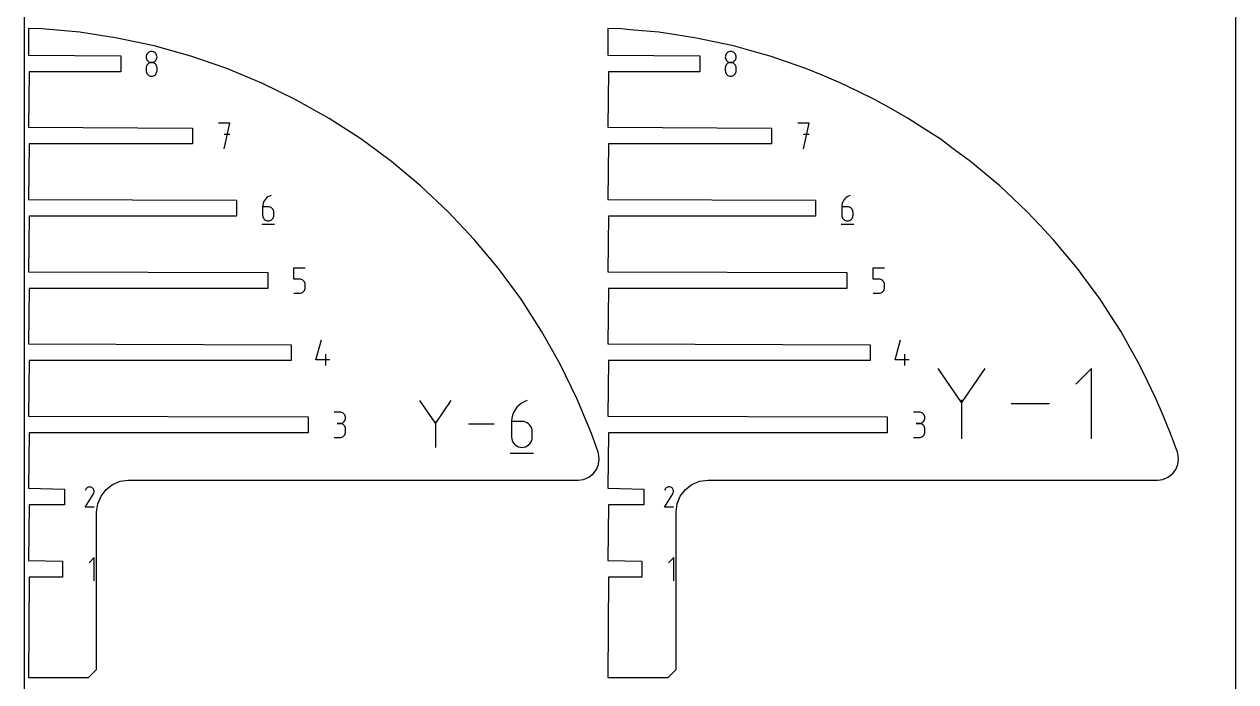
# Model space of a CAD drawing. Extents: x 0 to 457, y 0 to 812.
# Drawn here: x 0 to 457, y 268.9 to 516.8 of the extents above; entities that cross this region are included whole.
import ezdxf

# ---------------------------------------------------------------- set-up
doc = ezdxf.new("R2010")
doc.units = 0

msp = doc.modelspace()

# ---------------------------------------------------------------- linework, layer by layer
at = {"layer": 'annotation', "color": 1}
for p, q in [((45.986326, 504.866446), (45.953015, 504.496797)), ((45.953015, 504.496797), (45.953015, 504.496797)), ((45.953015, 504.496797), (45.986345, 504.125413)), ((46.082346, 505.214729), (45.986326, 504.866446)), ((45.986345, 504.125413), (46.082413, 503.775779)), ((46.235206, 505.535737), (46.082346, 505.214729)), ((46.082413, 503.775779), (46.235336, 503.453755)), ((46.439039, 505.823565), (46.235206, 505.535737)), ((46.235336, 503.453755), (46.439231, 503.165199)), ((46.687977, 506.072307), (46.439039, 505.823565)), ((46.439231, 503.165199), (46.688217, 502.91597)), ((46.97615, 506.276054), (46.687977, 506.072307)), ((46.688217, 502.91597), (46.976409, 502.711927)), ((47.29769, 506.428901), (46.97615, 506.276054)), ((46.976409, 502.711927), (47.297925, 502.558928)), ((47.646729, 506.524941), (47.29769, 506.428901)), ((48.0174, 506.558267), (47.646729, 506.524941)), ((48.38807, 506.524941), (48.0174, 506.558267)), ((48.0174, 506.558267), (48.0174, 506.558267)), ((48.737109, 506.428901), (48.38807, 506.524941)), ((48.736874, 502.558928), (49.058391, 502.711927)), ((49.05865, 506.276054), (48.737109, 506.428901)), ((49.058391, 502.711927), (49.346583, 502.91597)), ((49.346823, 506.072307), (49.05865, 506.276054)), ((49.346583, 502.91597), (49.595568, 503.165199)), ((49.59576, 505.823565), (49.346823, 506.072307)), ((49.595568, 503.165199), (49.799463, 503.453755)), ((49.799593, 505.535737), (49.59576, 505.823565)), ((49.799463, 503.453755), (49.952386, 503.775779)), ((49.952453, 505.214729), (49.799593, 505.535737)), ((49.952386, 503.775779), (50.048454, 504.125413)), ((50.048473, 504.866446), (49.952453, 505.214729)), ((50.048454, 504.125413), (50.081784, 504.496797)), ((50.081784, 504.496797), (50.048473, 504.866446)), ((50.081784, 504.496797), (50.081784, 504.496797)), ((264.475627, 504.865745), (264.442324, 504.496184)), ((264.442324, 504.496184), (264.442324, 504.496184)), ((264.442324, 504.496184), (264.475646, 504.124888)), ((264.571624, 505.213945), (264.475627, 504.865745)), ((264.475646, 504.124888), (264.571691, 503.775338)), ((264.724448, 505.534877), (264.571624, 505.213945)), ((264.571691, 503.775338), (264.724578, 503.45339)), ((264.928233, 505.822637), (264.724448, 505.534877)), ((264.724578, 503.45339), (264.928425, 503.164902)), ((265.177111, 506.071319), (264.928233, 505.822637)), ((264.928425, 503.164902), (265.177351, 502.915733)), ((265.465215, 506.275018), (265.177111, 506.071319)), ((265.177351, 502.915733), (265.465474, 502.711738)), ((265.786679, 506.427829), (265.465215, 506.275018)), ((265.465474, 502.711738), (265.786914, 502.558775)), ((266.135636, 506.523846), (265.786679, 506.427829)), ((266.506218, 506.557164), (266.135636, 506.523846)), ((266.8768, 506.523846), (266.506218, 506.557164)), ((266.506218, 506.557164), (266.506218, 506.557164)), ((267.225757, 506.427829), (266.8768, 506.523846)), ((267.225522, 502.558775), (267.546962, 502.711738)), ((267.547221, 506.275018), (267.225757, 506.427829)), ((267.546962, 502.711738), (267.835085, 502.915733)), ((267.835325, 506.071319), (267.547221, 506.275018)), ((267.835085, 502.915733), (268.084011, 503.164902)), ((268.084203, 505.822637), (267.835325, 506.071319)), ((268.084011, 503.164902), (268.287858, 503.45339)), ((268.287988, 505.534877), (268.084203, 505.822637)), ((268.287858, 503.45339), (268.440745, 503.775338)), ((268.440812, 505.213945), (268.287988, 505.534877)), ((268.440745, 503.775338), (268.53679, 504.124888)), ((268.536809, 504.865745), (268.440812, 505.213945)), ((268.53679, 504.124888), (268.570112, 504.496184)), ((268.570112, 504.496184), (268.536809, 504.865745)), ((268.570112, 504.496184), (268.570112, 504.496184)), ((45.986326, 500.733993), (45.953015, 500.362782)), ((45.953015, 500.362782), (45.953015, 499.33438)), ((45.953015, 499.33438), (45.953015, 499.33438)), ((45.953015, 499.33438), (45.986345, 498.963195)), ((46.082346, 501.083492), (45.986326, 500.733993)), ((45.986345, 498.963195), (46.082413, 498.614097)), ((46.235206, 501.405414), (46.082346, 501.083492)), ((46.082413, 498.614097), (46.235336, 498.292849)), ((46.439039, 501.693897), (46.235206, 501.405414)), ((46.235336, 498.292849), (46.439231, 498.005212)), ((46.687977, 501.943078), (46.439039, 501.693897)), ((46.97615, 502.147091), (46.687977, 501.943078)), ((47.29769, 502.300075), (46.97615, 502.147091)), ((47.646729, 502.396165), (47.29769, 502.300075)), ((47.297925, 502.558928), (47.646883, 502.462832)), ((48.0174, 502.429498), (47.646729, 502.396165)), ((47.646883, 502.462832), (48.0174, 502.429498)), ((48.0174, 502.429498), (48.387916, 502.462832)), ((48.38807, 502.396184), (48.0174, 502.429498)), ((48.0174, 502.429498), (48.0174, 502.429498)), ((48.0174, 502.429498), (48.0174, 502.429498)), ((48.387916, 502.462832), (48.736874, 502.558928)), ((48.737109, 502.300142), (48.38807, 502.396184)), ((49.05865, 502.147221), (48.737109, 502.300142)), ((49.346823, 501.94327), (49.05865, 502.147221)), ((49.59576, 501.694137), (49.346823, 501.94327)), ((49.595568, 498.005212), (49.799463, 498.292849)), ((49.799593, 501.405673), (49.59576, 501.694137)), ((49.799463, 498.292849), (49.952386, 498.614097)), ((49.952453, 501.083727), (49.799593, 501.405673)), ((49.952386, 498.614097), (50.048454, 498.963195)), ((50.048473, 500.734147), (49.952453, 501.083727)), ((50.048454, 498.963195), (50.081784, 499.33438)), ((50.081784, 500.362782), (50.048473, 500.734147)), ((50.081784, 499.33438), (50.081784, 500.362782)), ((50.081784, 500.362782), (50.081784, 500.362782)), ((264.475627, 500.734274), (264.442324, 500.363151)), ((264.442324, 500.363151), (264.442324, 499.334993)), ((264.442324, 499.334993), (264.442324, 499.334993)), ((264.442324, 499.334993), (264.475646, 498.963897)), ((264.571624, 501.08369), (264.475627, 500.734274)), ((264.475646, 498.963897), (264.571691, 498.614882)), ((264.724448, 501.405536), (264.571624, 501.08369)), ((264.571691, 498.614882), (264.724578, 498.29371)), ((264.928233, 501.69395), (264.724448, 501.405536)), ((264.724578, 498.29371), (264.928425, 498.006142)), ((265.177111, 501.943071), (264.928233, 501.69395)), ((265.465215, 502.147037), (265.177111, 501.943071)), ((265.786679, 502.299984), (265.465215, 502.147037)), ((266.135636, 502.396051), (265.786679, 502.299984)), ((265.786914, 502.558775), (266.135789, 502.462702)), ((266.506218, 502.429376), (266.135636, 502.396051)), ((266.135789, 502.462702), (266.506218, 502.429376)), ((266.506218, 502.429376), (266.876647, 502.462702)), ((266.8768, 502.39607), (266.506218, 502.429376)), ((266.506218, 502.429376), (266.506218, 502.429376)), ((266.506218, 502.429376), (266.506218, 502.429376)), ((266.876647, 502.462702), (267.225522, 502.558775)), ((267.225757, 502.300051), (266.8768, 502.39607)), ((267.547221, 502.147166), (267.225757, 502.300051)), ((267.835325, 501.943263), (267.547221, 502.147166)), ((268.084203, 501.69419), (267.835325, 501.943263)), ((268.084011, 498.006142), (268.287858, 498.29371)), ((268.287988, 501.405795), (268.084203, 501.69419)), ((268.287858, 498.29371), (268.440745, 498.614882)), ((268.440812, 501.083925), (268.287988, 501.405795)), ((268.440745, 498.614882), (268.53679, 498.963897)), ((268.536809, 500.734428), (268.440812, 501.083925)), ((268.53679, 498.963897), (268.570112, 499.334993)), ((268.570112, 500.363151), (268.536809, 500.734428)), ((268.570112, 499.334993), (268.570112, 500.363151)), ((268.570112, 500.363151), (268.570112, 500.363151)), ((46.439231, 498.005212), (46.688217, 497.756951)), ((46.688217, 497.756951), (46.976409, 497.553827)), ((46.976409, 497.553827), (47.297925, 497.401604)), ((47.297925, 497.401604), (47.646883, 497.306044)), ((47.646883, 497.306044), (48.0174, 497.27291)), ((48.0174, 497.27291), (48.387916, 497.306044)), ((48.0174, 497.27291), (48.0174, 497.27291)), ((48.387916, 497.306044), (48.736874, 497.401604)), ((48.736874, 497.401604), (49.058391, 497.553827)), ((49.058391, 497.553827), (49.346583, 497.756951)), ((49.346583, 497.756951), (49.595568, 498.005212)), ((264.928425, 498.006142), (265.177351, 497.75794)), ((265.177351, 497.75794), (265.465474, 497.554864)), ((265.465474, 497.554864), (265.786914, 497.402677)), ((265.786914, 497.402677), (266.135789, 497.30714)), ((266.135789, 497.30714), (266.506218, 497.274014)), ((266.506218, 497.274014), (266.876647, 497.30714)), ((266.506218, 497.274014), (266.506218, 497.274014)), ((266.876647, 497.30714), (267.225522, 497.402677)), ((267.225522, 497.402677), (267.546962, 497.554864)), ((267.546962, 497.554864), (267.835085, 497.75794)), ((267.835085, 497.75794), (268.084011, 498.006142)), ((77.55392, 479.499197), (73.284912, 479.499197)), ((75.419717, 469.899197), (77.55392, 479.499197)), ((296.0334, 479.499196), (291.764392, 479.499196)), ((293.899197, 469.899196), (296.0334, 479.499196)), ((77.55392, 475.224169), (75.419717, 475.224169)), ((296.0334, 475.224168), (293.899197, 475.224168)), ((89.954873, 448.650831), (89.90767, 448.001948)), ((89.90767, 448.001948), (89.90767, 444.811179)), ((92.039464, 448.001948), (89.90767, 448.001948)), ((90.092649, 449.274281), (89.954873, 448.650831)), ((90.315245, 449.864567), (90.092649, 449.274281)), ((90.616908, 450.41396), (90.315245, 449.864567)), ((90.991884, 450.914729), (90.616908, 450.41396)), ((91.434422, 451.359145), (90.991884, 450.914729)), ((91.938769, 451.739478), (91.434422, 451.359145)), ((92.499171, 452.047998), (91.938769, 451.739478)), ((92.422873, 447.967732), (92.039464, 448.001948)), ((92.783647, 447.869051), (92.422873, 447.967732)), ((93.109877, 452.276976), (92.499171, 452.047998)), ((93.115786, 447.711857), (92.783647, 447.869051)), ((93.109877, 452.276976), (93.109877, 452.276976)), ((308.426924, 448.65083), (308.37972, 448.001946)), ((308.37972, 448.001946), (308.37972, 444.811178)), ((310.511515, 448.001946), (308.37972, 448.001946)), ((308.5647, 449.27428), (308.426924, 448.65083)), ((308.787296, 449.864566), (308.5647, 449.27428)), ((309.088959, 450.413959), (308.787296, 449.864566)), ((309.463935, 450.914728), (309.088959, 450.413959)), ((309.906473, 451.359144), (309.463935, 450.914728)), ((310.41082, 451.739477), (309.906473, 451.359144)), ((310.971222, 452.047997), (310.41082, 451.739477)), ((310.894924, 447.96773), (310.511515, 448.001946)), ((311.255698, 447.86905), (310.894924, 447.96773)), ((311.581928, 452.276975), (310.971222, 452.047997)), ((311.587837, 447.711856), (311.255698, 447.86905)), ((311.581928, 452.276975), (311.581928, 452.276975)), ((89.90767, 444.811179), (89.90767, 444.811179)), ((89.90767, 444.811179), (89.942088, 444.427688)), ((89.942088, 444.427688), (90.041293, 444.066692)), ((90.041293, 444.066692), (90.199209, 443.734233)), ((90.199209, 443.734233), (90.409762, 443.436349)), ((90.409762, 443.436349), (90.666878, 443.179082)), ((93.413289, 447.502101), (93.115786, 447.711857)), ((93.670157, 447.245733), (93.413289, 447.502101)), ((93.413289, 443.179082), (93.670157, 443.436349)), ((93.880389, 446.948704), (93.670157, 447.245733)), ((93.670157, 443.436349), (93.880389, 443.734233)), ((94.037983, 446.616965), (93.880389, 446.948704)), ((93.880389, 443.734233), (94.037983, 444.066692)), ((94.13694, 446.256468), (94.037983, 446.616965)), ((94.037983, 444.066692), (94.13694, 444.427688)), ((94.171259, 445.873163), (94.13694, 446.256468)), ((94.13694, 444.427688), (94.171259, 444.811179)), ((94.171259, 444.811179), (94.171259, 445.873163)), ((94.171259, 445.873163), (94.171259, 445.873163)), ((308.37972, 444.811178), (308.37972, 444.811178)), ((308.37972, 444.811178), (308.414139, 444.427687)), ((308.414139, 444.427687), (308.513343, 444.066691)), ((308.513343, 444.066691), (308.67126, 443.734232)), ((308.67126, 443.734232), (308.881813, 443.436348)), ((308.881813, 443.436348), (309.138929, 443.179081)), ((311.88534, 447.5021), (311.587837, 447.711856)), ((312.142208, 447.245732), (311.88534, 447.5021)), ((311.88534, 443.179081), (312.142208, 443.436348)), ((312.35244, 446.948703), (312.142208, 447.245732)), ((312.142208, 443.436348), (312.35244, 443.734232)), ((312.510034, 446.616964), (312.35244, 446.948703)), ((312.35244, 443.734232), (312.510034, 444.066691)), ((312.608991, 446.256467), (312.510034, 446.616964)), ((312.510034, 444.066691), (312.608991, 444.427687)), ((312.64331, 445.873162), (312.608991, 446.256467)), ((312.608991, 444.427687), (312.64331, 444.811178)), ((312.64331, 444.811178), (312.64331, 445.873162)), ((312.64331, 445.873162), (312.64331, 445.873162)), ((89.640668, 441.476976), (94.440668, 441.476976)), ((90.666878, 443.179082), (90.964481, 442.968471)), ((90.964481, 442.968471), (91.296496, 442.810556)), ((91.296496, 442.810556), (91.656849, 442.711377)), ((91.656849, 442.711377), (92.039464, 442.676976)), ((92.039464, 442.676976), (92.422873, 442.711377)), ((92.039464, 442.676976), (92.039464, 442.676976)), ((92.422873, 442.711377), (92.783647, 442.810556)), ((92.783647, 442.810556), (93.115786, 442.968471)), ((93.115786, 442.968471), (93.413289, 443.179082)), ((308.112719, 441.476975), (312.912719, 441.476975)), ((309.138929, 443.179081), (309.436532, 442.96847)), ((309.436532, 442.96847), (309.768547, 442.810555)), ((309.768547, 442.810555), (310.1289, 442.711376)), ((310.1289, 442.711376), (310.511515, 442.676975)), ((310.511515, 442.676975), (310.894924, 442.711376)), ((310.511515, 442.676975), (310.511515, 442.676975)), ((310.894924, 442.711376), (311.255698, 442.810555)), ((311.255698, 442.810555), (311.587837, 442.96847)), ((311.587837, 442.96847), (311.88534, 443.179081)), ((101.752779, 420.779726), (101.752779, 425.054754)), ((101.752779, 425.054754), (106.016368, 425.054754)), ((320.219523, 420.779725), (320.219523, 425.054753)), ((320.219523, 425.054753), (324.483112, 425.054753)), ((103.884573, 420.779726), (101.752779, 420.779726)), ((104.267348, 420.74551), (103.884573, 420.779726)), ((104.627785, 420.64683), (104.267348, 420.74551)), ((104.959825, 420.489636), (104.627785, 420.64683)), ((105.257407, 420.27988), (104.959825, 420.489636)), ((322.351318, 420.779725), (320.219523, 420.779725)), ((322.734092, 420.745509), (322.351318, 420.779725)), ((323.094529, 420.646829), (322.734092, 420.745509)), ((323.426569, 420.489635), (323.094529, 420.646829)), ((323.724152, 420.279878), (323.426569, 420.489635)), ((104.959557, 415.746249), (105.25716, 415.956861)), ((105.25716, 415.956861), (105.514275, 416.214128)), ((105.514473, 420.023511), (105.257407, 420.27988)), ((105.514275, 416.214128), (105.724829, 416.512012)), ((105.724962, 419.726483), (105.514473, 420.023511)), ((105.724829, 416.512012), (105.882745, 416.844471)), ((105.882815, 419.394744), (105.724962, 419.726483)), ((105.882745, 416.844471), (105.98195, 417.205466)), ((105.98197, 419.034247), (105.882815, 419.394744)), ((105.98195, 417.205466), (106.016368, 417.588957)), ((106.016368, 418.650942), (105.98197, 419.034247)), ((106.016368, 417.588957), (106.016368, 418.650942)), ((106.016368, 418.650942), (106.016368, 418.650942)), ((323.426301, 415.746248), (323.723904, 415.956859)), ((323.723904, 415.956859), (323.98102, 416.214127)), ((323.981218, 420.02351), (323.724152, 420.279878)), ((323.98102, 416.214127), (324.191573, 416.51201)), ((324.191707, 419.726481), (323.981218, 420.02351)), ((324.191573, 416.51201), (324.349489, 416.84447)), ((324.349559, 419.394743), (324.191707, 419.726481)), ((324.349489, 416.84447), (324.448694, 417.205465)), ((324.448714, 419.034246), (324.349559, 419.394743)), ((324.448694, 417.205465), (324.483112, 417.588956)), ((324.483112, 418.65094), (324.448714, 419.034246)), ((324.483112, 417.588956), (324.483112, 418.65094)), ((324.483112, 418.65094), (324.483112, 418.65094)), ((101.752779, 415.454754), (103.884573, 415.454754)), ((103.884573, 415.454754), (104.267189, 415.489156)), ((103.884573, 415.454754), (103.884573, 415.454754)), ((104.267189, 415.489156), (104.627542, 415.588334)), ((104.627542, 415.588334), (104.959557, 415.746249)), ((320.219523, 415.454753), (322.351318, 415.454753)), ((322.351318, 415.454753), (322.733933, 415.489155)), ((322.351318, 415.454753), (322.351318, 415.454753)), ((322.733933, 415.489155), (323.094286, 415.588333)), ((323.094286, 415.588333), (323.426301, 415.746248)), ((110.001428, 390.366736), (112.130213, 397.832533)), ((328.464237, 390.366735), (330.593022, 397.832532)), ((115.331818, 390.366736), (110.001428, 390.366736)), ((113.734026, 388.232533), (113.734026, 392.496123)), ((333.794627, 390.366735), (328.464237, 390.366735)), ((332.196835, 388.232532), (332.196835, 392.496122)), ((353.573532, 374.238879), (344.756621, 386.989337)), ((362.388786, 386.989337), (353.573532, 374.238879)), ((402.543942, 386.988508), (396.667659, 381.110567)), ((402.543942, 360.556007), (402.543942, 386.988508)), ((155.09993, 366.435094), (149.221986, 374.935404)), ((160.976769, 374.935404), (155.09993, 366.435094)), ((189.706754, 374.934851), (188.585748, 374.514542)), ((189.706754, 374.934851), (189.706754, 374.934851)), ((353.573532, 375.26495), (353.573532, 360.555178)), ((119.09891, 370.599174), (116.967116, 370.599174)), ((119.482319, 370.56476), (119.09891, 370.599174)), ((119.843093, 370.465584), (119.482319, 370.56476)), ((120.175232, 370.307746), (119.843093, 370.465584)), ((120.472736, 370.097345), (120.175232, 370.307746)), ((184.576952, 370.506655), (184.168358, 369.423131)), ((185.130681, 371.515115), (184.576952, 370.506655)), ((185.818985, 372.434323), (185.130681, 371.515115)), ((186.631304, 373.250089), (185.818985, 372.434323)), ((187.557078, 373.948225), (186.631304, 373.250089)), ((188.585748, 374.514542), (187.557078, 373.948225)), ((337.558841, 370.599173), (335.427046, 370.599173)), ((337.942249, 370.564759), (337.558841, 370.599173)), ((338.303023, 370.465583), (337.942249, 370.564759)), ((338.635162, 370.307745), (338.303023, 370.465583)), ((338.932666, 370.097344), (338.635162, 370.307745)), ((386.757128, 373.772257), (372.304289, 373.772257)), ((119.09891, 366.335584), (118.031508, 366.335584)), ((118.031508, 366.335584), (119.09891, 366.335584)), ((119.09891, 366.335584), (119.482319, 366.370007)), ((119.482319, 366.30117), (119.09891, 366.335584)), ((119.09891, 366.335584), (119.09891, 366.335584)), ((119.482319, 366.370007), (119.843093, 366.46924)), ((119.843093, 366.201995), (119.482319, 366.30117)), ((119.843093, 366.46924), (120.175232, 366.627235)), ((120.175232, 366.044156), (119.843093, 366.201995)), ((120.175232, 366.627235), (120.472736, 366.837942)), ((120.472736, 365.833756), (120.175232, 366.044156)), ((120.729603, 369.840482), (120.472736, 370.097345)), ((120.472736, 366.837942), (120.729603, 367.095309)), ((120.729603, 365.576892), (120.472736, 365.833756)), ((120.939835, 369.543255), (120.729603, 369.840482)), ((120.729603, 367.095309), (120.939835, 367.393288)), ((121.097429, 369.211764), (120.939835, 369.543255)), ((120.939835, 367.393288), (121.097429, 367.725827)), ((121.196386, 368.852109), (121.097429, 369.211764)), ((121.097429, 367.725827), (121.196386, 368.086878)), ((121.230705, 368.470389), (121.196386, 368.852109)), ((121.196386, 368.086878), (121.230705, 368.470389)), ((121.230705, 368.470389), (121.230705, 368.470389)), ((155.09993, 367.119142), (155.09993, 357.312623)), ((177.222339, 366.124013), (167.587108, 366.124013)), ((183.915457, 368.278732), (183.82881, 367.087647)), ((183.82881, 367.087647), (183.82881, 361.230699)), ((187.741914, 367.087647), (183.82881, 367.087647)), ((184.168358, 369.423131), (183.915457, 368.278732)), ((188.445695, 367.02484), (187.741914, 367.087647)), ((189.107929, 366.843704), (188.445695, 367.02484)), ((189.7176, 366.55516), (189.107929, 366.843704)), ((190.263696, 366.170133), (189.7176, 366.55516)), ((190.7352, 365.699546), (190.263696, 366.170133)), ((191.121099, 365.154322), (190.7352, 365.699546)), ((337.558841, 366.335583), (336.491438, 366.335583)), ((336.491438, 366.335583), (337.558841, 366.335583)), ((337.558841, 366.335583), (337.942249, 366.370006)), ((337.942249, 366.301169), (337.558841, 366.335583)), ((337.558841, 366.335583), (337.558841, 366.335583)), ((337.942249, 366.370006), (338.303023, 366.469239)), ((338.303023, 366.201993), (337.942249, 366.301169)), ((338.303023, 366.469239), (338.635162, 366.627234)), ((338.635162, 366.044155), (338.303023, 366.201993)), ((338.635162, 366.627234), (338.932666, 366.837941)), ((338.932666, 365.833755), (338.635162, 366.044155)), ((339.189534, 369.840481), (338.932666, 370.097344)), ((338.932666, 366.837941), (339.189534, 367.095308)), ((339.189534, 365.576891), (338.932666, 365.833755)), ((339.399765, 369.543254), (339.189534, 369.840481)), ((339.189534, 367.095308), (339.399765, 367.393286)), ((339.55736, 369.211763), (339.399765, 369.543254)), ((339.399765, 367.393286), (339.55736, 367.725826)), ((339.656317, 368.852108), (339.55736, 369.211763)), ((339.55736, 367.725826), (339.656317, 368.086877)), ((339.690636, 368.470388), (339.656317, 368.852108)), ((339.656317, 368.086877), (339.690636, 368.470388)), ((339.690636, 368.470388), (339.690636, 368.470388)), ((119.09891, 361.010613), (119.482319, 361.045007)), ((119.482319, 361.045007), (119.843093, 361.144133)), ((119.843093, 361.144133), (120.175232, 361.301907)), ((120.175232, 361.301907), (120.472736, 361.512243)), ((120.472736, 361.512243), (120.729603, 361.769057)), ((120.939835, 365.279665), (120.729603, 365.576892)), ((120.729603, 361.769057), (120.939835, 362.066264)), ((121.097429, 364.948174), (120.939835, 365.279665)), ((120.939835, 362.066264), (121.097429, 362.39778)), ((121.196386, 364.588519), (121.097429, 364.948174)), ((121.097429, 362.39778), (121.196386, 362.757519)), ((121.230705, 364.2068), (121.196386, 364.588519)), ((121.196386, 362.757519), (121.230705, 363.139397)), ((121.230705, 363.139397), (121.230705, 364.2068)), ((121.230705, 364.2068), (121.230705, 364.2068)), ((183.82881, 361.230699), (183.82881, 361.230699)), ((183.82881, 361.230699), (183.891988, 360.526767)), ((191.410378, 364.545386), (191.121099, 365.154322)), ((191.592022, 363.88366), (191.410378, 364.545386)), ((191.655018, 363.180068), (191.592022, 363.88366)), ((191.592022, 360.526767), (191.655018, 361.230699)), ((191.655018, 361.230699), (191.655018, 363.180068)), ((191.655018, 363.180068), (191.655018, 363.180068)), ((337.558841, 361.010612), (337.942249, 361.045006)), ((337.942249, 361.045006), (338.303023, 361.144132)), ((338.303023, 361.144132), (338.635162, 361.301906)), ((338.635162, 361.301906), (338.932666, 361.512242)), ((338.932666, 361.512242), (339.189534, 361.769056)), ((339.399765, 365.279664), (339.189534, 365.576891)), ((339.189534, 361.769056), (339.399765, 362.066263)), ((339.55736, 364.948173), (339.399765, 365.279664)), ((339.399765, 362.066263), (339.55736, 362.397779)), ((339.656317, 364.588518), (339.55736, 364.948173)), ((339.55736, 362.397779), (339.656317, 362.757518)), ((339.690636, 364.206799), (339.656317, 364.588518)), ((339.656317, 362.757518), (339.690636, 363.139396)), ((339.690636, 363.139396), (339.690636, 364.206799)), ((339.690636, 364.206799), (339.690636, 364.206799)), ((116.967116, 361.010613), (119.09891, 361.010613)), ((119.09891, 361.010613), (119.09891, 361.010613)), ((183.891988, 360.526767), (184.074087, 359.864127)), ((184.074087, 359.864127), (184.363958, 359.253867)), ((184.363958, 359.253867), (184.750448, 358.707075)), ((184.750448, 358.707075), (185.222406, 358.234837)), ((185.222406, 358.234837), (185.768684, 357.848241)), ((185.768684, 357.848241), (186.378128, 357.558373)), ((186.378128, 357.558373), (187.039588, 357.376323)), ((187.039588, 357.376323), (187.741914, 357.313175)), ((187.741914, 357.313175), (188.445695, 357.376323)), ((187.741914, 357.313175), (187.741914, 357.313175)), ((188.445695, 357.376323), (189.107929, 357.558373)), ((189.107929, 357.558373), (189.7176, 357.848241)), ((189.7176, 357.848241), (190.263696, 358.234837)), ((190.263696, 358.234837), (190.7352, 358.707075)), ((190.7352, 358.707075), (191.121099, 359.253867)), ((191.121099, 359.253867), (191.410378, 359.864127)), ((191.410378, 359.864127), (191.592022, 360.526767)), ((335.427046, 361.010612), (337.558841, 361.010612)), ((337.558841, 361.010612), (337.558841, 361.010612)), ((183.338705, 355.110466), (192.149543, 355.110466)), ((22.990163, 334.79717), (26.101587, 339.806162)), ((23.216008, 341.535893), (22.994918, 341.111781)), ((23.391461, 341.784688), (23.216008, 341.535893)), ((23.601964, 341.992373), (23.391461, 341.784688)), ((23.841117, 342.157287), (23.601964, 341.992373)), ((24.102517, 342.277765), (23.841117, 342.157287)), ((24.379761, 342.352145), (24.102517, 342.277765)), ((24.666449, 342.378764), (24.379761, 342.352145)), ((24.956177, 342.355958), (24.666449, 342.378764)), ((25.242543, 342.282064), (24.956177, 342.355958)), ((25.519146, 342.15542), (25.242543, 342.282064)), ((25.766537, 341.979748), (25.519146, 342.15542)), ((25.519146, 342.15542), (25.519146, 342.15542)), ((25.973384, 341.768943), (25.766537, 341.979748)), ((26.137845, 341.529466), (25.973384, 341.768943)), ((26.101587, 339.806162), (26.105306, 339.810765)), ((26.101587, 339.806162), (26.101587, 339.806162)), ((26.105306, 339.810765), (26.108873, 339.815407)), ((26.108873, 339.815407), (26.112311, 339.820127)), ((26.112311, 339.820127), (26.115643, 339.824964)), ((26.115643, 339.824964), (26.118893, 339.829958)), ((26.118893, 339.829958), (26.122084, 339.835148)), ((26.122084, 339.835148), (26.125241, 339.840572)), ((26.125241, 339.840572), (26.128385, 339.846271)), ((26.128385, 339.846271), (26.131541, 339.852282)), ((26.131541, 339.852282), (26.260011, 340.128118)), ((26.131541, 339.852282), (26.131541, 339.852282)), ((26.258083, 341.267776), (26.137845, 341.529466)), ((26.332258, 340.990336), (26.258083, 341.267776)), ((26.260011, 340.128118), (26.335061, 340.414046)), ((26.35853, 340.703606), (26.332258, 340.990336)), ((26.335061, 340.414046), (26.35853, 340.703606)), ((241.548731, 334.773165), (244.679855, 339.813874)), ((241.776005, 341.554557), (241.553515, 341.12776)), ((241.952569, 341.804927), (241.776005, 341.554557)), ((242.164405, 342.013927), (241.952569, 341.804927)), ((242.405073, 342.179885), (242.164405, 342.013927)), ((242.668127, 342.301127), (242.405073, 342.179885)), ((242.947128, 342.375978), (242.668127, 342.301127)), ((243.23563, 342.402765), (242.947128, 342.375978)), ((243.527192, 342.379815), (243.23563, 342.402765)), ((243.815372, 342.305453), (243.527192, 342.379815)), ((244.093726, 342.178007), (243.815372, 342.305453)), ((244.342684, 342.001223), (244.093726, 342.178007)), ((244.093726, 342.178007), (244.093726, 342.178007)), ((244.55084, 341.789083), (244.342684, 342.001223)), ((244.716343, 341.548089), (244.55084, 341.789083)), ((244.679855, 339.813874), (244.683598, 339.818506)), ((244.679855, 339.813874), (244.679855, 339.813874)), ((244.683598, 339.818506), (244.687188, 339.823177)), ((244.687188, 339.823177), (244.690647, 339.827927)), ((244.690647, 339.827927), (244.694001, 339.832795)), ((244.694001, 339.832795), (244.697271, 339.83782)), ((244.697271, 339.83782), (244.700483, 339.843043)), ((244.700483, 339.843043), (244.703659, 339.848502)), ((244.703659, 339.848502), (244.706823, 339.854236)), ((244.706823, 339.854236), (244.709999, 339.860286)), ((244.709999, 339.860286), (244.839282, 340.137868)), ((244.709999, 339.860286), (244.709999, 339.860286)), ((244.837342, 341.284743), (244.716343, 341.548089)), ((244.911987, 341.005546), (244.837342, 341.284743)), ((244.839282, 340.137868), (244.914808, 340.425607)), ((244.938425, 340.717), (244.911987, 341.005546)), ((244.914808, 340.425607), (244.938425, 340.717)), ((26.357385, 334.79717), (22.990163, 334.79717)), ((244.937273, 334.773165), (241.548731, 334.773165)), ((26.395364, 315.765276), (24.439274, 313.808635)), ((26.395364, 306.966462), (26.395364, 315.765276)), ((245.003858, 315.78288), (243.039941, 313.818409)), ((245.003858, 306.948856), (245.003858, 315.78288))]:
    msp.add_line(p, q, dxfattribs=at)
at = {"layer": 'boundary', "color": 5}
for p, q in [((6.664153, 515.100191), (1.5875, 515.253568)), ((1.5875, 515.253568), (1.5875, 505.221419)), ((20.921644, 513.804498), (6.664153, 515.100191)), ((35.074895, 511.650426), (20.921644, 513.804498)), ((220.096726, 515.253444), (220.096726, 505.221417)), ((225.166973, 515.10019), (220.096726, 515.253444)), ((229.923178, 514.667761), (225.166973, 515.10019)), ((239.418082, 513.804497), (229.923178, 514.667761)), ((245.087225, 512.941288), (239.418082, 513.804497)), ((253.564999, 511.650425), (245.087225, 512.941288)), ((49.072264, 508.645765), (35.074895, 511.650426)), ((62.862677, 504.801413), (49.072264, 508.645765)), ((259.575847, 510.359564), (253.564999, 511.650425)), ((267.556102, 508.645763), (259.575847, 510.359564)), ((273.701183, 506.931933), (267.556102, 508.645763)), ((1.5875, 505.221419), (36.398024, 504.921418)), ((36.398024, 504.921418), (36.398024, 498.921418)), ((76.395807, 500.131398), (62.862677, 504.801413)), ((220.096726, 505.221417), (254.889604, 504.921418)), ((254.889604, 504.921418), (254.889603, 498.921417)), ((281.340346, 504.801412), (273.701183, 506.931933)), ((287.511647, 502.670865), (281.340346, 504.801412)), ((1.8875, 498.921419), (1.5875, 477.999197)), ((36.398024, 498.921418), (1.8875, 498.921419)), ((89.622289, 494.652759), (76.395807, 500.131398)), ((220.396726, 498.921417), (220.096726, 477.999196)), ((254.889603, 498.921417), (220.396726, 498.921417)), ((294.86742, 500.131397), (287.511647, 502.670865)), ((300.995491, 497.591907), (294.86742, 500.131397)), ((102.493839, 488.385628), (89.622289, 494.652759)), ((308.087979, 494.652759), (300.995491, 497.591907)), ((314.121662, 491.713655), (308.087979, 494.652759)), ((320.95377, 488.385626), (314.121662, 491.713655)), ((114.963512, 481.352748), (102.493839, 488.385628)), ((326.851936, 485.057578), (320.95377, 488.385626)), ((333.417859, 481.352747), (326.851936, 485.057578)), ((126.985804, 473.579718), (114.963512, 481.352748)), ((339.145509, 477.647866), (333.417859, 481.352747)), ((1.5875, 477.999197), (63.420921, 477.699197)), ((63.420921, 477.699197), (63.420921, 471.699197)), ((220.096726, 477.999196), (281.900401, 477.699196)), ((281.900401, 477.699196), (281.9004, 471.699196)), ((345.43476, 473.579717), (339.145509, 477.647866)), ((1.8875, 471.699197), (1.5875, 450.776976)), ((63.420921, 471.699197), (1.8875, 471.699197)), ((138.516822, 465.095019), (126.985804, 473.579718)), ((220.396726, 471.699196), (220.096726, 450.776975)), ((281.9004, 471.699196), (220.396726, 471.699196)), ((350.961042, 469.511579), (345.43476, 473.579717)), ((356.960632, 465.095018), (350.961042, 469.511579)), ((149.514515, 455.929547), (138.516822, 465.095019)), ((362.257741, 460.678435), (356.960632, 465.095018)), ((367.953408, 455.929547), (362.257741, 460.678435)), ((159.938758, 446.116816), (149.514515, 455.929547)), ((372.995969, 451.180671), (367.953408, 455.929547)), ((1.5875, 450.776976), (80.040668, 450.476976)), ((80.040668, 450.476976), (80.040668, 444.476976)), ((220.096726, 450.776975), (298.512719, 450.476975)), ((298.512719, 450.476975), (298.512719, 444.476975)), ((378.372988, 446.116816), (372.995969, 451.180671)), ((1.8875, 444.476976), (1.5875, 423.554755)), ((80.040668, 444.476976), (1.8875, 444.476976)), ((169.751495, 435.692647), (159.938758, 446.116816)), ((220.396726, 444.476975), (220.096726, 423.554753)), ((298.512719, 444.476975), (220.396726, 444.476975)), ((383.137673, 441.052981), (378.372988, 446.116816)), ((388.18134, 435.692646), (383.137673, 441.052981)), ((178.916936, 424.694893), (169.751495, 435.692647)), ((392.646653, 430.332241), (388.18134, 435.692646)), ((397.342663, 424.694892), (392.646653, 430.332241)), ((1.5875, 423.554755), (91.885777, 423.254754)), ((91.885777, 423.254754), (91.885778, 417.254755)), ((187.401629, 413.163873), (178.916936, 424.694893)), ((220.096726, 423.554753), (310.352522, 423.254753)), ((310.352522, 423.254753), (310.352521, 417.254753)), ((401.48883, 419.057567), (397.342663, 424.694892)), ((1.8875, 417.254754), (1.5875, 396.332533)), ((91.885778, 417.254755), (1.8875, 417.254754)), ((220.396725, 417.254753), (220.096726, 396.332532)), ((310.352521, 417.254753), (220.396725, 417.254753)), ((405.823554, 413.163871), (401.48883, 419.057567)), ((195.174604, 401.141613), (187.401629, 413.163873)), ((409.632411, 407.270173), (405.823554, 413.163871)), ((413.593052, 401.141611), (409.632411, 407.270173)), ((202.207532, 388.671964), (195.174604, 401.141613)), ((417.048036, 395.013037), (413.593052, 401.141611)), ((1.5875, 396.332533), (100.667827, 396.032533)), ((100.667827, 396.032533), (100.667827, 390.032533)), ((220.096726, 396.332532), (319.130636, 396.032532)), ((319.130636, 396.032532), (319.130636, 390.032532)), ((420.62282, 388.671962), (417.048036, 395.013037)), ((1.8875, 390.032533), (1.5875, 369.110312)), ((100.667827, 390.032533), (1.8875, 390.032533)), ((208.474713, 375.800383), (202.207532, 388.671964)), ((220.396726, 390.032532), (220.096726, 369.110311)), ((319.130636, 390.032532), (220.396726, 390.032532)), ((423.708936, 382.330854), (420.62282, 388.671962)), ((426.887214, 375.80038), (423.708936, 382.330854)), ((213.953303, 362.573877), (208.474713, 375.800383)), ((429.591006, 369.269896), (426.887214, 375.80038)), ((1.5875, 369.110312), (107.100115, 368.810312)), ((107.100115, 368.810312), (107.100115, 362.810312)), ((220.096726, 369.110311), (325.560045, 368.810311)), ((325.560045, 368.810311), (325.560045, 362.810311)), ((432.363334, 362.573875), (429.591006, 369.269896)), ((1.8875, 362.810312), (1.5875, 341.88809)), ((107.100115, 362.810312), (1.8875, 362.810312)), ((216.487401, 355.561183), (213.953303, 362.573877)), ((220.396725, 362.810311), (220.096726, 341.888089)), ((325.560045, 362.810311), (220.396725, 362.810311)), ((434.996625, 355.561184), (432.363334, 362.573875)), ((216.649164, 355.031634), (216.487401, 355.561183)), ((216.921725, 352.961069), (216.649164, 355.031634)), ((216.649165, 350.890504), (216.921725, 352.961069)), ((435.15839, 355.031633), (434.996625, 355.561184)), ((435.430951, 352.961068), (435.15839, 355.031633)), ((435.15839, 350.890503), (435.430951, 352.961068)), ((214.578603, 347.304193), (215.849965, 348.961074)), ((215.849965, 348.961074), (216.649165, 350.890504)), ((433.087829, 347.304191), (434.35919, 348.961073)), ((434.35919, 348.961073), (435.15839, 350.890503)), ((30.869165, 341.446353), (33.354451, 343.353374)), ((33.354451, 343.353374), (36.248629, 344.552184)), ((36.248629, 344.552184), (39.249495, 344.961075)), ((39.249495, 344.961075), (208.921755, 344.961076)), ((208.921755, 344.961076), (210.992292, 345.233682)), ((210.992292, 345.233682), (212.921752, 346.032861)), ((212.921752, 346.032861), (214.578603, 347.304193)), ((249.37839, 341.446351), (251.863677, 343.353373)), ((251.863677, 343.353373), (254.75785, 344.552182)), ((254.75785, 344.552182), (257.863733, 344.961075)), ((257.863733, 344.961075), (427.43098, 344.961075)), ((427.43098, 344.961075), (429.501517, 345.233681)), ((429.501517, 345.233681), (431.430978, 346.03286)), ((431.430978, 346.03286), (433.087829, 347.304191)), ((1.5875, 341.88809), (15.197579, 341.58809)), ((15.197579, 341.58809), (15.197579, 335.58809)), ((27.763337, 336.066896), (28.962147, 338.961058)), ((28.962147, 338.961058), (30.869165, 341.446353)), ((220.096726, 341.888089), (233.706804, 341.588089)), ((233.706804, 341.588089), (233.706805, 335.588089)), ((246.272564, 336.066896), (247.471372, 338.961057)), ((247.471372, 338.961057), (249.37839, 341.446351)), ((1.8875, 335.58809), (1.5875, 314.665869)), ((15.197579, 335.58809), (1.8875, 335.58809)), ((27.251756, 332.961061), (27.763337, 336.066896)), ((220.396725, 335.588089), (220.096726, 314.665868)), ((233.706805, 335.588089), (220.396725, 335.588089)), ((245.863678, 332.961063), (246.272564, 336.066896)), ((27.251756, 303.246854), (27.251756, 332.961061)), ((245.863677, 273.532547), (245.863678, 332.961063)), ((1.5875, 314.665869), (14.419628, 314.365869)), ((14.419628, 314.365869), (14.419628, 308.365869)), ((220.096726, 314.665868), (232.980201, 314.365868)), ((232.980201, 314.365868), (232.980201, 308.365868)), ((1.8875, 308.365869), (1.5875, 270.532537)), ((14.419628, 308.365869), (1.8875, 308.365869)), ((220.396725, 308.365868), (220.096726, 270.532537)), ((232.980201, 308.365868), (220.396725, 308.365868)), ((27.251756, 273.532547), (27.251756, 303.246854)), ((1.5875, 270.532537), (24.250683, 270.532537)), ((24.250683, 270.532537), (25.721437, 272.00277)), ((25.721437, 272.00277), (27.251756, 273.532547)), ((220.096726, 270.532537), (242.863678, 270.532538)), ((242.863678, 270.532538), (245.863677, 273.532547))]:
    msp.add_line(p, q, dxfattribs=at)
at = {"layer": 'frame', "color": 5}
for p, q in [((0, 812), (0, 0)), ((457, 0), (457, 812))]:
    msp.add_line(p, q, dxfattribs=at)

doc.saveas('drawing.dxf')
